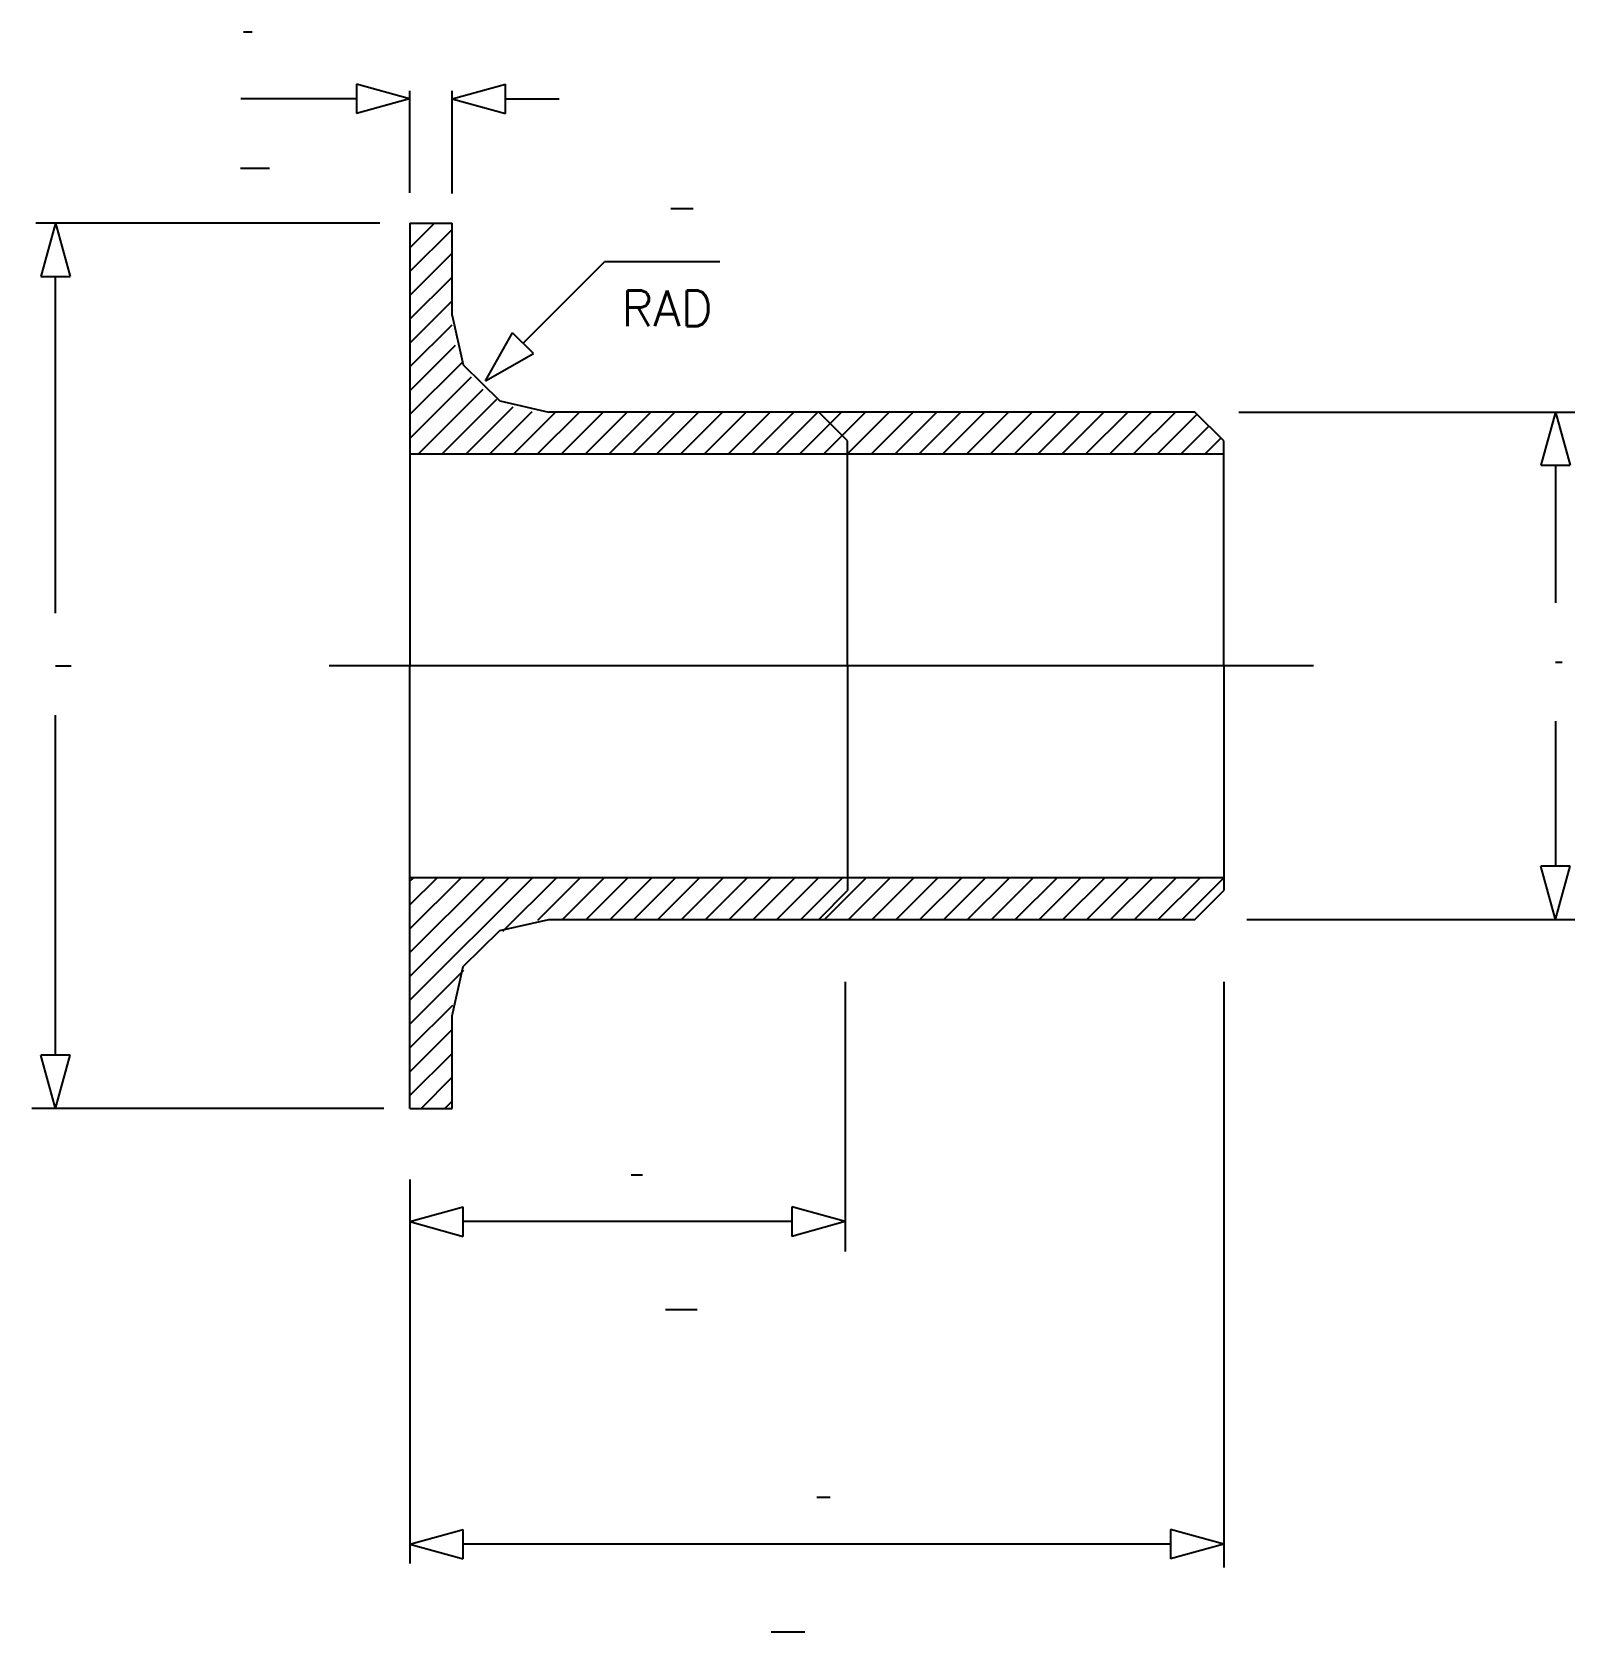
# Model space of a CAD drawing. Extents: x 596 to 1283, y 264 to 976.
import ezdxf
from ezdxf.enums import TextEntityAlignment as Align

# ---------------------------------------------------------------- set-up
doc = ezdxf.new("R2010")
doc.units = 0
doc.header["$MEASUREMENT"] = 0
for name, color, linetype in [('-1', 7, 'CONTINUOUS'), ('1', 7, 'CONTINUOUS'), ('FLAN1$0$-1', 7, 'CONTINUOUS')]:
    doc.layers.add(name, color=color, linetype=linetype)
doc.styles.add('ROMANS', font='ROMANS', dxfattribs={"height": 0.2})

msp = doc.modelspace()

# ---------------------------------------------------------------- linework, layer by layer
at = {"layer": '-1', "color": 6, "linetype": 'Continuous'}
msp.add_line((690.22, 976.42), (694.22, 976.42), dxfattribs=at)
at = {"layer": '1', "color": 3, "linetype": 'Continuous'}
for p, q in [((764.22, 946.65), (740.5, 953.2)), ((740.5, 953.2), (740.5, 940.09)), ((764.36, 904.79), (764.36, 950.3)), ((783.14, 946.65), (806.85, 953.2)), ((783.14, 904.54), (783.14, 950.3)), ((806.85, 940.09), (806.85, 953.2)), ((740.5, 946.65), (689.09, 946.65)), ((764.22, 946.65), (740.5, 940.09)), ((783.14, 946.65), (806.85, 940.09)), ((806.85, 946.65), (830.69, 946.65)), ((751, 891.37), (597.92, 891.37)), ((606.6, 891.37), (600.05, 867.66)), ((606.6, 891.37), (613.16, 867.66)), ((814.67, 837.97), (850.86, 874.16)), ((902.28, 874.16), (850.86, 874.16)), ((600.05, 867.66), (613.16, 867.66)), ((606.6, 717.74), (606.6, 867.66)), ((797.9, 821.2), (810.02, 842.62)), ((819.3, 833.35), (810.02, 842.62)), ((797.9, 821.2), (819.3, 833.35)), ((1133.07, 807.3), (1282.7, 807.3)), ((1274.02, 807.3), (1267.47, 783.59)), ((1274.02, 807.3), (1280.58, 783.59)), ((1267.47, 783.59), (1280.58, 783.59)), ((1274.02, 783.59), (1274.02, 722.44)), ((606.6, 521.16), (606.6, 672.37)), ((1274.02, 669.69), (1274.02, 605.24)), ((1274.02, 581.52), (1267.47, 605.24)), ((1280.58, 605.24), (1267.47, 605.24)), ((1274.02, 581.52), (1280.58, 605.24)), ((1136.74, 581.52), (1282.7, 581.52)), ((958.03, 553.7), (958.03, 433.75)), ((1126.4, 553.7), (1126.4, 293.15)), ((606.6, 497.45), (600.05, 521.16)), ((613.16, 521.16), (600.05, 521.16)), ((606.6, 497.45), (613.16, 521.16)), ((752.74, 497.45), (596.19, 497.45)), ((764.36, 465.82), (764.36, 294.89)), ((764.36, 447.03), (788.07, 453.59)), ((788.07, 440.47), (788.07, 453.59)), ((934.32, 453.59), (934.32, 440.47)), ((958.03, 447.03), (934.32, 453.59)), ((764.36, 447.03), (788.07, 440.47)), ((934.32, 447.03), (788.07, 447.03)), ((958.03, 447.03), (934.32, 440.47)), ((764.36, 303.56), (788.07, 310.12)), ((788.07, 297.01), (788.07, 310.12)), ((1126.4, 303.56), (1102.69, 310.12)), ((1102.69, 310.12), (1102.69, 297.01)), ((764.36, 303.56), (788.07, 297.01)), ((1102.69, 303.56), (788.07, 303.56)), ((1126.4, 303.56), (1102.69, 297.01))]:
    msp.add_line(p, q, dxfattribs=at)
at = {"layer": '1', "color": 5, "linetype": 'Continuous'}
for p, q in [((880.39, 897.94), (890.39, 897.94)), ((606.6, 694.41), (613.6, 694.41)), ((1274.02, 696.06), (1277.02, 696.06)), ((862.79, 467.9), (867.79, 467.9)), ((945.38, 324.43), (951.38, 324.43))]:
    msp.add_line(p, q, dxfattribs=at)
at = {"layer": '1', "color": 4, "linetype": 'Continuous'}
for p, q in [((764.36, 891.03), (764.7, 891.37)), ((764.36, 880.43), (775.31, 891.37)), ((764.36, 869.82), (783.14, 888.6)), ((764.36, 859.21), (783.14, 877.99)), ((764.36, 848.61), (783.14, 867.38)), ((764.36, 838), (783.14, 856.78)), ((764.36, 827.39), (783.13, 846.16)), ((764.36, 816.79), (784.6, 837.03)), ((764.36, 806.18), (787.59, 829.41)), ((764.36, 795.57), (791.73, 822.94)), ((768.13, 788.74), (796.87, 817.47)), ((778.74, 788.74), (803, 813)), ((789.34, 788.74), (810.21, 809.6)), ((799.95, 788.74), (818.78, 807.56)), ((810.56, 788.74), (829.12, 807.3)), ((821.16, 788.74), (839.72, 807.3)), ((831.77, 788.74), (850.33, 807.3)), ((842.38, 788.74), (860.94, 807.3)), ((852.98, 788.74), (871.54, 807.3)), ((863.59, 788.74), (882.15, 807.3)), ((874.2, 788.74), (892.76, 807.3)), ((884.8, 788.74), (903.36, 807.3)), ((895.41, 788.74), (913.97, 807.3)), ((906.02, 788.74), (924.58, 807.3)), ((916.62, 788.74), (935.18, 807.3)), ((927.23, 788.74), (945.79, 807.3)), ((937.84, 788.74), (956.4, 807.3)), ((948.44, 788.74), (967, 807.3)), ((959.05, 788.74), (977.61, 807.3)), ((969.65, 788.74), (988.22, 807.3)), ((980.26, 788.74), (998.82, 807.3)), ((990.87, 788.74), (1009.43, 807.3)), ((1001.47, 788.74), (1020.04, 807.3)), ((1012.08, 788.74), (1030.64, 807.3)), ((1022.69, 788.74), (1041.25, 807.3)), ((1033.29, 788.74), (1051.86, 807.3)), ((1043.9, 788.74), (1062.46, 807.3)), ((1054.51, 788.74), (1073.07, 807.3)), ((1065.11, 788.74), (1083.68, 807.3)), ((1075.72, 788.74), (1094.28, 807.3)), ((1086.33, 788.74), (1104.89, 807.3)), ((1096.93, 788.74), (1114.53, 806.33)), ((1107.54, 788.74), (1119.83, 801.02)), ((1118.15, 788.74), (1125.13, 795.72)), ((1166.38, 694.41), (728.39, 694.41)), ((764.36, 598.59), (765.86, 600.09)), ((764.36, 587.98), (776.47, 600.09)), ((764.36, 577.38), (787.08, 600.09)), ((764.36, 566.77), (797.68, 600.09)), ((764.36, 556.16), (808.29, 600.09)), ((764.36, 545.56), (818.9, 600.09)), ((805.7, 576.29), (829.5, 600.09)), ((821.25, 581.23), (840.11, 600.09)), ((832.15, 581.52), (850.72, 600.09)), ((842.75, 581.52), (861.32, 600.09)), ((853.36, 581.52), (871.93, 600.09)), ((863.97, 581.52), (882.54, 600.09)), ((874.57, 581.52), (893.14, 600.09)), ((885.18, 581.52), (903.75, 600.09)), ((895.79, 581.52), (914.36, 600.09)), ((906.39, 581.52), (924.96, 600.09)), ((917, 581.52), (935.57, 600.09)), ((927.61, 581.52), (946.18, 600.09)), ((938.21, 581.52), (956.78, 600.09)), ((948.82, 581.52), (967.39, 600.09)), ((959.43, 581.52), (978, 600.09)), ((970.03, 581.52), (988.6, 600.09)), ((980.64, 581.52), (999.21, 600.09)), ((991.25, 581.52), (1009.82, 600.09)), ((1001.85, 581.52), (1020.42, 600.09)), ((1012.46, 581.52), (1031.03, 600.09)), ((1023.07, 581.52), (1041.64, 600.09)), ((1033.67, 581.52), (1052.24, 600.09)), ((1044.28, 581.52), (1062.85, 600.09)), ((1054.89, 581.52), (1073.46, 600.09)), ((1065.49, 581.52), (1084.06, 600.09)), ((1076.1, 581.52), (1094.67, 600.09)), ((1086.71, 581.52), (1105.28, 600.09)), ((1097.31, 581.52), (1115.88, 600.09)), ((1107.92, 581.52), (1126.49, 600.09)), ((764.36, 534.95), (788.38, 558.97)), ((764.36, 524.34), (783.43, 543.42)), ((764.36, 513.74), (783.14, 532.51)), ((764.36, 503.13), (783.14, 521.91)), ((769.29, 497.45), (783.14, 511.3)), ((779.89, 497.45), (783.14, 500.69))]:
    msp.add_line(p, q, dxfattribs=at)
at = {"layer": '1', "color": 7, "linetype": 'Continuous'}
for p, q in [((764.36, 891.37), (783.14, 891.37)), ((764.36, 891.37), (764.36, 694.41)), ((783.14, 850.25), (783.14, 891.37)), ((783.14, 850.25), (788.02, 828.3)), ((788.02, 828.3), (804.4, 812.22)), ((804.4, 812.22), (826.15, 807.27)), ((1113.57, 807.3), (826.08, 807.3)), ((959.07, 794.44), (946.24, 807.3)), ((1126.4, 794.44), (1113.57, 807.3)), ((959.07, 694.41), (959.07, 794.44)), ((1126.4, 694.41), (1126.4, 794.44)), ((764.36, 788.74), (1126.4, 788.74)), ((764.36, 497.45), (764.36, 694.41)), ((959.07, 694.41), (959.07, 594.34)), ((1126.4, 694.41), (1126.4, 594.34)), ((1126.4, 600.09), (764.36, 600.09)), ((946.27, 581.52), (959.07, 594.34)), ((1113.6, 581.52), (1126.4, 594.34)), ((804.4, 576.6), (826.15, 581.55)), ((826.08, 581.52), (1113.6, 581.52)), ((788.02, 560.52), (804.4, 576.6)), ((783.14, 538.57), (788.02, 560.52)), ((783.14, 497.45), (783.14, 538.57)), ((764.36, 497.45), (783.14, 497.45))]:
    msp.add_line(p, q, dxfattribs=at)
at = {"layer": 'FLAN1$0$-1', "color": 2, "linetype": 'Continuous'}
for p, q in [((688.89, 915.81), (701.89, 915.81)), ((878.12, 408), (892.12, 408)), ((924.99, 264.44), (939.99, 264.44))]:
    msp.add_line(p, q, dxfattribs=at)

# ---------------------------------------------------------------- texts
at = {"layer": '-1', "color": 7, "linetype": 'Continuous', "style": 'ROMANS'}
msp.add_text('RAD', height=15.819, dxfattribs=at).set_placement((858.41, 861.4), align=Align.TOP_LEFT)

doc.saveas('drawing.dxf')
